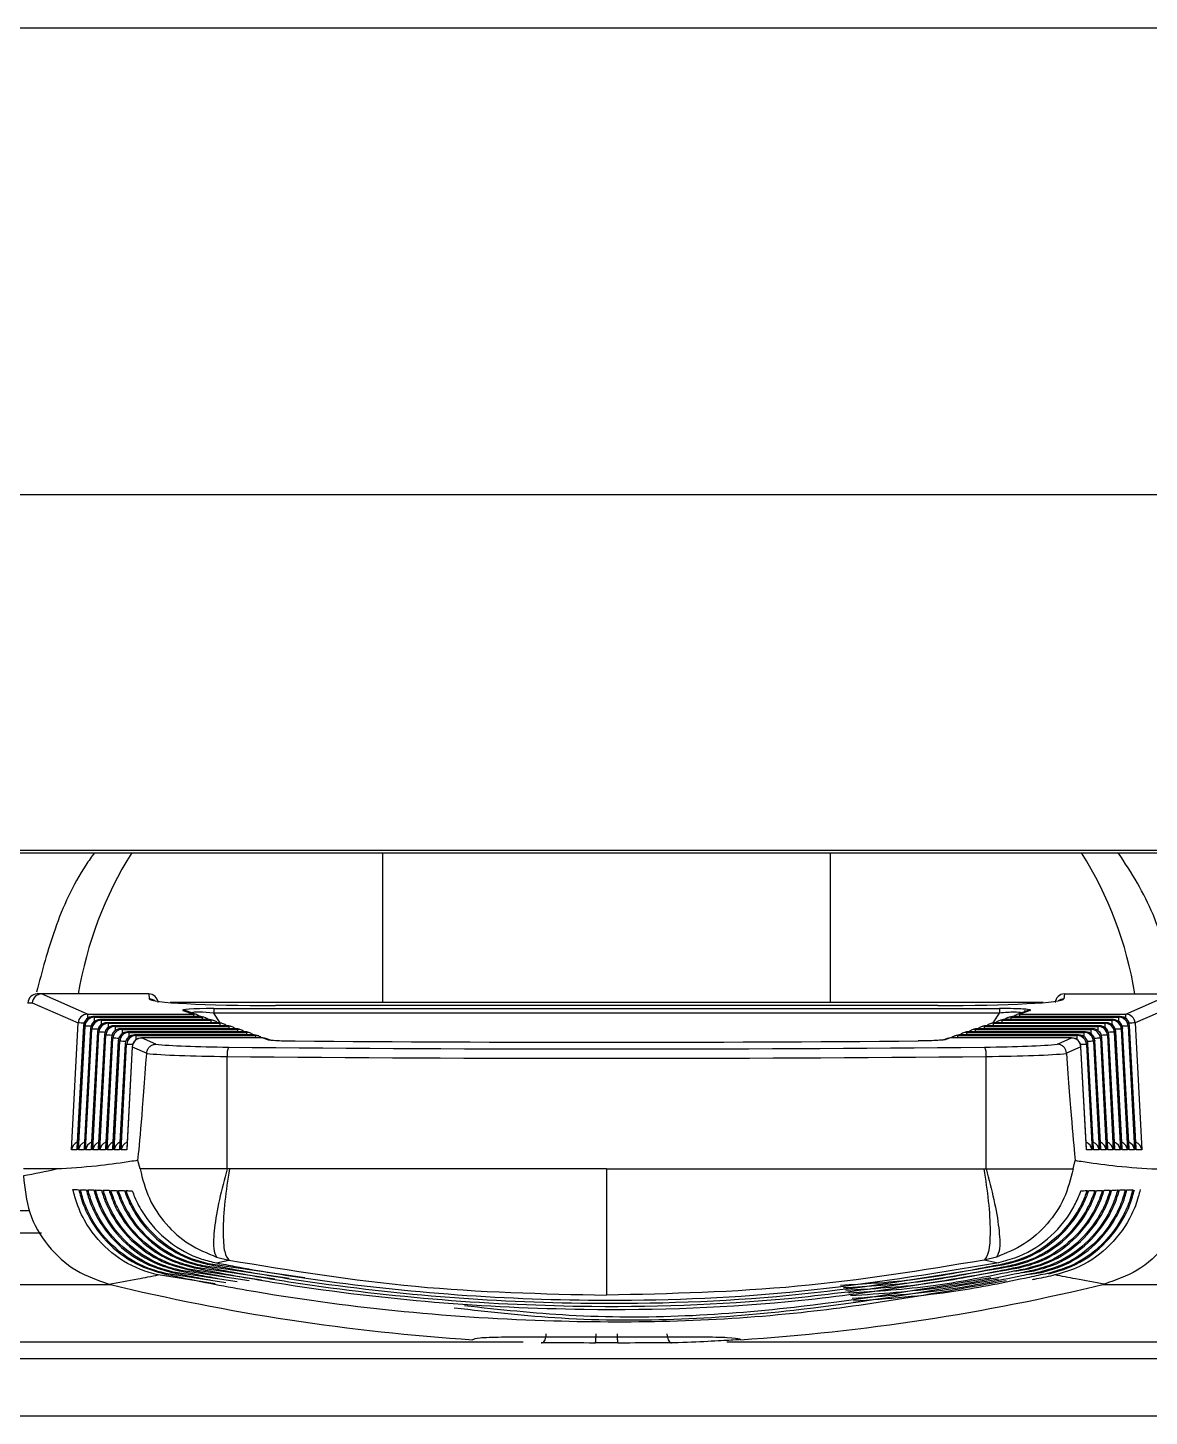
# Model space of a CAD drawing. Extents: x 17.3 to 113.1, y 4.8 to 84.5.
# Drawn here: x 53.343 to 54.544, y 14.42 to 15.908 of the extents above; entities that cross this region are included whole.
import ezdxf

# ---------------------------------------------------------------- set-up
doc = ezdxf.new("R2010")
doc.units = 0
doc.header["$MEASUREMENT"] = 0
doc.layers.add('OBJECT', color=7, linetype='CONTINUOUS')

msp = doc.modelspace()

# ---------------------------------------------------------------- linework, layer by layer
at = {"layer": 'OBJECT'}
for p, q in [((52.0985, 15.9077), (55.8273, 15.9077)), ((52.0039, 15.4077), (55.9219, 15.4077)), ((53.7229, 15.0237), (53.7229, 14.8631)), ((54.2029, 14.8631), (54.2029, 15.0237)), ((53.3574, 14.8723), (53.3526, 14.8723)), ((53.4064, 14.8507), (53.3573, 14.8723)), ((53.4723, 14.8723), (53.3574, 14.8723)), ((53.4723, 14.8723), (53.4728, 14.867)), ((53.4723, 14.8723), (53.4723, 14.8723)), ((54.4535, 14.8723), (54.453, 14.867)), ((54.4535, 14.8723), (54.5684, 14.8723)), ((54.4535, 14.8723), (54.4535, 14.8723)), ((54.5195, 14.8507), (54.5685, 14.8723)), ((53.3426, 14.8628), (53.3474, 14.8628)), ((53.3474, 14.8628), (53.3964, 14.8413)), ((53.4064, 14.8507), (53.5202, 14.8507)), ((53.4064, 14.8507), (53.4064, 14.846)), ((54.4306, 14.8631), (53.4952, 14.8631)), ((53.5089, 14.8546), (53.5202, 14.8507)), ((53.5234, 14.8502), (53.5122, 14.8541)), ((53.5202, 14.8507), (53.5202, 14.8481)), ((53.5419, 14.8567), (54.3839, 14.8567)), ((53.5419, 14.8567), (53.5419, 14.8517)), ((54.3839, 14.8517), (53.5419, 14.8517)), ((53.5487, 14.8414), (53.5419, 14.8517)), ((54.3179, 14.8599), (53.6079, 14.8599)), ((54.3179, 14.8599), (53.6079, 14.8599)), ((53.6079, 14.8599), (53.6079, 14.8599)), ((54.3179, 14.8599), (54.3179, 14.8599)), ((54.3771, 14.8414), (54.3839, 14.8517)), ((54.3839, 14.8567), (54.3839, 14.8517)), ((54.4136, 14.8541), (54.4024, 14.8502)), ((54.4169, 14.8546), (54.4056, 14.8507)), ((54.4056, 14.8507), (54.5195, 14.8507)), ((54.4056, 14.8481), (54.4056, 14.8507)), ((54.4133, 14.854), (54.4105, 14.854)), ((54.5195, 14.846), (54.5195, 14.8507)), ((54.5784, 14.8628), (54.5294, 14.8413)), ((53.3894, 14.7053), (53.3964, 14.8413)), ((53.4024, 14.8386), (53.3953, 14.7066)), ((53.4025, 14.8386), (53.3953, 14.7053)), ((53.397, 14.7053), (53.4039, 14.838)), ((53.4025, 14.8386), (53.4024, 14.8386)), ((53.4039, 14.838), (53.4025, 14.8386)), ((53.4099, 14.8353), (53.4029, 14.7066)), ((53.4099, 14.8353), (53.4029, 14.7053)), ((53.4046, 14.7053), (53.4113, 14.8347)), ((53.4113, 14.8347), (53.4099, 14.8353)), ((53.4099, 14.8353), (53.4099, 14.8353)), ((53.4177, 14.8345), (53.4113, 14.8347)), ((53.5279, 14.8481), (53.4124, 14.8481)), ((53.4124, 14.8481), (53.4138, 14.8475)), ((53.5279, 14.8481), (53.4124, 14.8481)), ((53.4124, 14.8481), (53.4124, 14.8481)), ((53.4138, 14.8475), (53.5297, 14.8475)), ((53.4138, 14.8475), (53.4138, 14.8428)), ((53.5374, 14.8448), (53.4198, 14.8448)), ((53.4198, 14.8448), (53.4212, 14.8442)), ((53.5374, 14.8448), (53.4198, 14.8448)), ((53.4198, 14.8448), (53.4198, 14.8448)), ((53.4212, 14.8442), (53.5392, 14.8442)), ((53.4212, 14.8442), (53.4212, 14.8395)), ((53.5469, 14.8415), (53.4273, 14.8415)), ((53.4273, 14.8415), (53.4287, 14.8409)), ((53.5469, 14.8415), (53.4273, 14.8415)), ((53.4273, 14.8415), (53.4273, 14.8415)), ((53.4287, 14.8409), (53.5487, 14.8409)), ((53.4287, 14.8409), (53.4287, 14.8362)), ((53.5565, 14.8383), (53.4347, 14.8383)), ((53.4347, 14.8383), (53.4361, 14.8376)), ((53.5565, 14.8383), (53.4347, 14.8383)), ((53.4347, 14.8383), (53.4347, 14.8383)), ((53.4361, 14.8376), (53.5583, 14.8376)), ((53.4361, 14.8376), (53.4361, 14.833)), ((53.566, 14.835), (53.4422, 14.835)), ((53.4422, 14.835), (53.4436, 14.8344)), ((53.566, 14.835), (53.4422, 14.835)), ((53.4422, 14.835), (53.4422, 14.835)), ((53.4436, 14.8344), (53.5678, 14.8344)), ((53.4436, 14.8344), (53.4436, 14.8297)), ((53.5297, 14.8475), (53.5279, 14.8481)), ((53.5279, 14.8481), (53.5279, 14.8481)), ((53.5297, 14.8448), (53.5297, 14.8475)), ((53.5329, 14.8469), (53.5312, 14.8475)), ((53.5392, 14.8442), (53.5374, 14.8448)), ((53.5374, 14.8448), (53.5374, 14.8448)), ((53.5392, 14.8415), (53.5392, 14.8442)), ((53.5425, 14.8437), (53.5407, 14.8443)), ((53.5487, 14.8409), (53.5469, 14.8415)), ((53.5469, 14.8415), (53.5469, 14.8415)), ((53.5487, 14.8383), (53.5487, 14.8409)), ((53.552, 14.8404), (53.5502, 14.841)), ((53.5583, 14.8376), (53.5565, 14.8383)), ((53.5565, 14.8383), (53.5565, 14.8383)), ((53.5583, 14.835), (53.5583, 14.8376)), ((53.5615, 14.8371), (53.5597, 14.8377)), ((53.5678, 14.8344), (53.566, 14.835)), ((53.566, 14.835), (53.566, 14.835)), ((53.5678, 14.8317), (53.5678, 14.8344)), ((53.571, 14.8338), (53.5692, 14.8345)), ((54.3566, 14.8345), (54.3548, 14.8338)), ((54.3598, 14.835), (54.358, 14.8344)), ((54.358, 14.8344), (54.4822, 14.8344)), ((54.358, 14.8344), (54.358, 14.8317)), ((54.4837, 14.835), (54.3598, 14.835)), ((54.4837, 14.835), (54.3598, 14.835)), ((54.3598, 14.835), (54.3598, 14.835)), ((54.3661, 14.8377), (54.3643, 14.8371)), ((54.3694, 14.8383), (54.3675, 14.8376)), ((54.3675, 14.8376), (54.4897, 14.8376)), ((54.3675, 14.8376), (54.3675, 14.835)), ((54.4911, 14.8383), (54.3694, 14.8383)), ((54.4911, 14.8383), (54.3694, 14.8383)), ((54.3694, 14.8383), (54.3694, 14.8383)), ((54.3756, 14.841), (54.3738, 14.8404)), ((54.3789, 14.8415), (54.3771, 14.8409)), ((54.3771, 14.8409), (54.4971, 14.8409)), ((54.3771, 14.8409), (54.3771, 14.8383)), ((54.4985, 14.8415), (54.3789, 14.8415)), ((54.4985, 14.8415), (54.3789, 14.8415)), ((54.3789, 14.8415), (54.3789, 14.8415)), ((54.3851, 14.8443), (54.3833, 14.8437)), ((54.3884, 14.8448), (54.3866, 14.8442)), ((54.3866, 14.8442), (54.5046, 14.8442)), ((54.3866, 14.8442), (54.3866, 14.8415)), ((54.506, 14.8448), (54.3884, 14.8448)), ((54.506, 14.8448), (54.3884, 14.8448)), ((54.3884, 14.8448), (54.3884, 14.8448)), ((54.3946, 14.8475), (54.3929, 14.8469)), ((54.3979, 14.8481), (54.3961, 14.8475)), ((54.3961, 14.8475), (54.512, 14.8475)), ((54.3961, 14.8475), (54.3961, 14.8448)), ((54.5134, 14.8481), (54.3979, 14.8481)), ((54.5134, 14.8481), (54.3979, 14.8481)), ((54.3979, 14.8481), (54.3979, 14.8481)), ((54.4822, 14.8344), (54.4837, 14.835)), ((54.4822, 14.8297), (54.4822, 14.8344)), ((54.4837, 14.835), (54.4837, 14.835)), ((54.4897, 14.8376), (54.4911, 14.8383)), ((54.4897, 14.833), (54.4897, 14.8376)), ((54.4911, 14.8383), (54.4911, 14.8383)), ((54.4971, 14.8409), (54.4985, 14.8415)), ((54.4971, 14.8362), (54.4971, 14.8409)), ((54.4985, 14.8415), (54.4985, 14.8415)), ((54.5046, 14.8442), (54.506, 14.8448)), ((54.5046, 14.8395), (54.5046, 14.8442)), ((54.506, 14.8448), (54.506, 14.8448)), ((54.5145, 14.8347), (54.5081, 14.8345)), ((54.512, 14.8475), (54.5134, 14.8481)), ((54.512, 14.8428), (54.512, 14.8475)), ((54.5134, 14.8481), (54.5134, 14.8481)), ((54.5159, 14.8353), (54.5145, 14.8347)), ((54.5145, 14.8347), (54.5212, 14.7053)), ((54.5229, 14.7066), (54.5159, 14.8353)), ((54.5229, 14.7053), (54.5159, 14.8353)), ((54.5159, 14.8353), (54.5159, 14.8353)), ((54.5233, 14.8386), (54.5219, 14.838)), ((54.5219, 14.838), (54.5288, 14.7053)), ((54.5305, 14.7053), (54.5233, 14.8386)), ((54.5234, 14.8386), (54.5233, 14.8386)), ((54.5305, 14.7066), (54.5234, 14.8386)), ((54.5294, 14.8413), (54.5364, 14.7053)), ((53.4173, 14.8321), (53.4105, 14.7066)), ((53.4174, 14.8321), (53.4105, 14.7053)), ((53.4122, 14.7053), (53.4188, 14.8314)), ((53.4174, 14.8321), (53.4173, 14.8321)), ((53.4188, 14.8314), (53.4174, 14.8321)), ((53.4247, 14.8288), (53.4181, 14.7066)), ((53.4248, 14.8288), (53.4182, 14.7053)), ((53.4199, 14.7053), (53.4262, 14.8282)), ((53.4248, 14.8288), (53.4247, 14.8288)), ((53.4262, 14.8282), (53.4248, 14.8288)), ((53.4322, 14.8255), (53.4258, 14.7066)), ((53.4322, 14.8255), (53.4258, 14.7053)), ((53.4275, 14.7053), (53.4337, 14.8249)), ((53.4337, 14.8249), (53.4322, 14.8255)), ((53.4322, 14.8255), (53.4322, 14.8255)), ((53.4396, 14.8223), (53.4334, 14.7066)), ((53.4397, 14.8222), (53.4334, 14.7053)), ((53.4351, 14.7053), (53.4411, 14.8216)), ((53.4397, 14.8222), (53.4396, 14.8223)), ((53.4411, 14.8216), (53.4397, 14.8222)), ((53.5755, 14.8317), (53.4496, 14.8317)), ((53.4496, 14.8317), (53.451, 14.8311)), ((53.5755, 14.8317), (53.4496, 14.8317)), ((53.4496, 14.8317), (53.4496, 14.8317)), ((53.451, 14.8311), (53.5773, 14.8311)), ((53.451, 14.8311), (53.451, 14.8264)), ((53.585, 14.8284), (53.457, 14.8284)), ((53.457, 14.8284), (53.4585, 14.8278)), ((53.585, 14.8284), (53.457, 14.8284)), ((53.457, 14.8284), (53.457, 14.8284)), ((53.4585, 14.8278), (53.5868, 14.8278)), ((53.4585, 14.8278), (53.4585, 14.8232)), ((53.5945, 14.8252), (53.4645, 14.8252)), ((53.4797, 14.8185), (53.4645, 14.8252)), ((53.5945, 14.8252), (53.4645, 14.8252)), ((53.4645, 14.8252), (53.4645, 14.8252)), ((53.5773, 14.8311), (53.5755, 14.8317)), ((53.5755, 14.8317), (53.5755, 14.8317)), ((53.5773, 14.8284), (53.5773, 14.8311)), ((53.5806, 14.8306), (53.5787, 14.8312)), ((53.5868, 14.8278), (53.585, 14.8284)), ((53.585, 14.8284), (53.585, 14.8284)), ((53.5868, 14.8252), (53.5868, 14.8278)), ((53.5901, 14.8273), (53.5882, 14.8279)), ((53.5945, 14.8252), (53.5994, 14.8235)), ((53.5945, 14.8252), (53.5945, 14.8252)), ((53.6026, 14.823), (53.5978, 14.8246)), ((54.3281, 14.8246), (54.3232, 14.823)), ((54.3313, 14.8252), (54.3265, 14.8235)), ((54.4613, 14.8252), (54.3313, 14.8252)), ((54.4613, 14.8252), (54.3313, 14.8252)), ((54.3313, 14.8252), (54.3313, 14.8252)), ((54.3376, 14.8279), (54.3357, 14.8273)), ((54.3408, 14.8284), (54.339, 14.8278)), ((54.339, 14.8278), (54.4673, 14.8278)), ((54.339, 14.8278), (54.339, 14.8252)), ((54.4688, 14.8284), (54.3408, 14.8284)), ((54.4688, 14.8284), (54.3408, 14.8284)), ((54.3408, 14.8284), (54.3408, 14.8284)), ((54.3471, 14.8312), (54.3453, 14.8306)), ((54.3503, 14.8317), (54.3485, 14.8311)), ((54.3485, 14.8311), (54.4748, 14.8311)), ((54.3485, 14.8311), (54.3485, 14.8284)), ((54.4762, 14.8317), (54.3503, 14.8317)), ((54.4762, 14.8317), (54.3503, 14.8317)), ((54.3503, 14.8317), (54.3503, 14.8317)), ((54.4461, 14.8185), (54.4613, 14.8252)), ((54.4613, 14.8252), (54.4613, 14.8252)), ((54.4673, 14.8278), (54.4688, 14.8284)), ((54.4673, 14.8232), (54.4673, 14.8278)), ((54.4688, 14.8284), (54.4688, 14.8284)), ((54.4748, 14.8311), (54.4762, 14.8317)), ((54.4748, 14.8264), (54.4748, 14.8311)), ((54.4762, 14.8317), (54.4762, 14.8317)), ((54.4861, 14.8222), (54.4847, 14.8216)), ((54.4847, 14.8216), (54.4907, 14.7053)), ((54.4862, 14.8223), (54.4861, 14.8222)), ((54.4924, 14.7053), (54.4861, 14.8222)), ((54.4924, 14.7066), (54.4862, 14.8223)), ((54.4936, 14.8255), (54.4921, 14.8249)), ((54.4921, 14.8249), (54.4983, 14.7053)), ((54.5, 14.7066), (54.4936, 14.8255)), ((54.5, 14.7053), (54.4936, 14.8255)), ((54.4936, 14.8255), (54.4936, 14.8255)), ((54.501, 14.8288), (54.4996, 14.8282)), ((54.4996, 14.8282), (54.5059, 14.7053)), ((54.5077, 14.7053), (54.501, 14.8288)), ((54.5011, 14.8288), (54.501, 14.8288)), ((54.5077, 14.7066), (54.5011, 14.8288)), ((54.5084, 14.8321), (54.507, 14.8314)), ((54.507, 14.8314), (54.5136, 14.7053)), ((54.5153, 14.7053), (54.5084, 14.8321)), ((54.5085, 14.8321), (54.5084, 14.8321)), ((54.5153, 14.7066), (54.5085, 14.8321)), ((53.447, 14.819), (53.441, 14.7066)), ((53.4471, 14.819), (53.441, 14.7053)), ((53.4427, 14.7053), (53.4485, 14.8183)), ((53.4471, 14.819), (53.447, 14.819)), ((53.4485, 14.8183), (53.4471, 14.819)), ((53.4545, 14.8157), (53.4486, 14.7066)), ((53.4545, 14.8157), (53.4486, 14.7053)), ((53.4545, 14.8157), (53.47, 14.8089)), ((53.4545, 14.8157), (53.4545, 14.8157)), ((53.47, 14.8089), (53.47, 14.8086)), ((53.5562, 14.6848), (53.5562, 14.8054)), ((54.3696, 14.6848), (54.3696, 14.8054)), ((54.4713, 14.8157), (54.4558, 14.8089)), ((54.4558, 14.8089), (54.4558, 14.8086)), ((54.4772, 14.7066), (54.4713, 14.8157)), ((54.4772, 14.7053), (54.4713, 14.8157)), ((54.4713, 14.8157), (54.4713, 14.8157)), ((54.4787, 14.819), (54.4773, 14.8183)), ((54.4773, 14.8183), (54.4831, 14.7053)), ((54.4848, 14.7053), (54.4787, 14.819)), ((54.4788, 14.819), (54.4787, 14.819)), ((54.4848, 14.7066), (54.4788, 14.819)), ((53.3953, 14.7053), (53.3894, 14.7053)), ((53.4029, 14.7053), (53.397, 14.7053)), ((53.4105, 14.7053), (53.4046, 14.7053)), ((53.4182, 14.7053), (53.4122, 14.7053)), ((53.4258, 14.7053), (53.4199, 14.7053)), ((53.4334, 14.7053), (53.4275, 14.7053)), ((53.441, 14.7053), (53.4351, 14.7053)), ((53.4486, 14.7053), (53.4427, 14.7053)), ((54.4831, 14.7053), (54.4772, 14.7053)), ((54.4907, 14.7053), (54.4848, 14.7053)), ((54.4983, 14.7053), (54.4924, 14.7053)), ((54.5059, 14.7053), (54.5, 14.7053)), ((54.5136, 14.7053), (54.5077, 14.7053)), ((54.5212, 14.7053), (54.5153, 14.7053)), ((54.5288, 14.7053), (54.5229, 14.7053)), ((54.5364, 14.7053), (54.5305, 14.7053)), ((53.4629, 14.6848), (53.4606, 14.6939)), ((54.4629, 14.6848), (54.4652, 14.6939)), ((53.3733, 14.6848), (53.3379, 14.6848)), ((53.5586, 14.6848), (53.5562, 14.6848)), ((54.3672, 14.6848), (54.3696, 14.6848)), ((53.3444, 14.6399), (52.1129, 14.6399)), ((53.3569, 14.6159), (52.1129, 14.6159)), ((53.5369, 14.5824), (53.5385, 14.5827)), ((53.6394, 14.5681), (53.5385, 14.5827)), ((53.5449, 14.5841), (53.5582, 14.5871)), ((53.545, 14.5904), (53.5582, 14.5871)), ((54.3808, 14.5904), (54.3676, 14.5871)), ((54.3809, 14.5841), (54.3676, 14.5871)), ((54.3889, 14.5824), (54.3873, 14.5827)), ((53.5433, 14.5616), (53.4824, 14.5712)), ((53.4888, 14.5724), (53.4905, 14.5727)), ((53.555, 14.5627), (53.4905, 14.5727)), ((53.4968, 14.574), (53.4985, 14.5743)), ((53.5671, 14.5638), (53.4985, 14.5743)), ((53.5049, 14.5756), (53.5065, 14.576)), ((53.5797, 14.5648), (53.5065, 14.576)), ((53.5129, 14.5773), (53.5145, 14.5776)), ((53.5931, 14.5658), (53.5145, 14.5776)), ((53.5209, 14.579), (53.5225, 14.5793)), ((53.6073, 14.5667), (53.5225, 14.5793)), ((53.5289, 14.5806), (53.5305, 14.581)), ((53.6227, 14.5674), (53.5305, 14.581)), ((54.3969, 14.5806), (54.3953, 14.581)), ((54.4005, 14.5754), (54.4129, 14.5773)), ((54.4049, 14.579), (54.4033, 14.5793)), ((54.4086, 14.5738), (54.421, 14.5756)), ((54.4129, 14.5773), (54.4113, 14.5776)), ((54.4166, 14.5721), (54.429, 14.574)), ((54.421, 14.5756), (54.4193, 14.576)), ((54.429, 14.574), (54.4273, 14.5743)), ((54.437, 14.5724), (54.4354, 14.5727)), ((52.0039, 14.5611), (53.431, 14.5611)), ((53.4295, 14.5615), (53.4296, 14.5614)), ((54.4948, 14.5611), (55.9219, 14.5611)), ((54.4964, 14.5615), (54.4962, 14.5614)), ((53.8734, 14.4992), (52.1779, 14.4992)), ((53.8195, 14.5019), (53.8195, 14.5019)), ((53.9507, 14.4983), (53.9507, 14.4983)), ((53.9751, 14.4983), (53.9751, 14.4983)), ((55.7479, 14.4992), (54.0916, 14.4992)), ((54.1063, 14.5019), (54.1063, 14.5019)), ((52.9105, 14.4817), (55.0153, 14.4817)), ((54.9945, 14.4198), (52.9313, 14.4198))]:
    msp.add_line(p, q, dxfattribs=at)
for centre, radius, start, end in [((53.8021, 14.8057), 0.4108, 147.9492, 170.6635), ((54.1266, 14.8068), 0.4078, 9.2522, 32.1351), ((53.3526, 14.8623), 0.01, 90, 177), ((53.4723, 14.8623), 0.01, 5, 90), ((53.4728, 14.857), 0.01, 52.3681, 90.0221), ((54.4535, 14.8623), 0.01, 90, 175), ((54.453, 14.857), 0.01, 89.9779, 127.6319), ((53.3526, 14.8623), 0.01, 177, 178.5), ((53.4065, 14.8407), 0.01, 90.5775, 176.7662), ((53.509, 14.8449), 0.00975, 71.0131, 90.477), ((53.5203, 14.841), 0.00976, 71.024, 90.4712), ((53.5202, 14.8407), 0.01, 47.2005, 71.0172), ((54.4056, 14.8407), 0.01, 108.9828, 132.7995), ((54.4056, 14.841), 0.00976, 89.5288, 108.976), ((54.4168, 14.8449), 0.00975, 89.523, 108.9869), ((54.5193, 14.8407), 0.01, 3.2338, 89.4225), ((53.3835, 14.4431), 0.3984, 87.2129, 88.1341), ((53.4124, 14.8381), 0.01, 90, 176.9163), ((53.4125, 14.838), 0.01, 90.5792, 176.7653), ((53.4139, 14.8374), 0.01, 90.5792, 176.7653), ((53.395, 14.5393), 0.2988, 87.0612, 88.2881), ((53.4198, 14.8348), 0.01, 90, 176.9163), ((53.4199, 14.8348), 0.01, 90.5792, 176.7653), ((53.4213, 14.8342), 0.01, 90.5775, 176.7662), ((53.4273, 14.8315), 0.01, 90, 176.9163), ((53.4274, 14.8315), 0.01, 90.5792, 176.7653), ((53.4288, 14.8309), 0.01, 90.5775, 176.7662), ((53.4347, 14.8283), 0.01, 90, 176.9163), ((53.4348, 14.8282), 0.01, 90.579, 176.7658), ((53.4362, 14.8276), 0.01, 90.5783, 176.7662), ((53.4422, 14.825), 0.01, 90, 176.9163), ((53.4423, 14.825), 0.01, 90.5773, 176.7666), ((53.4437, 14.8243), 0.01, 90.5775, 176.7662), ((53.5279, 14.8381), 0.01, 71.0172, 90), ((53.528, 14.8383), 0.00975, 71.0131, 90.477), ((53.5298, 14.8377), 0.00975, 71.0136, 90.4765), ((53.5297, 14.8375), 0.01, 47.226, 71.0172), ((53.5374, 14.8348), 0.01, 71.0172, 90), ((53.5375, 14.835), 0.00975, 71.0138, 90.4764), ((53.5393, 14.8344), 0.00976, 71.024, 90.4712), ((53.5392, 14.8342), 0.01, 47.2514, 71.0172), ((53.5469, 14.8315), 0.01, 71.0172, 90), ((53.547, 14.8318), 0.00975, 71.0138, 90.4764), ((53.5488, 14.8312), 0.00976, 71.0233, 90.4718), ((53.5487, 14.8309), 0.01, 47.2769, 71.0172), ((53.5565, 14.8283), 0.01, 71.0172, 90), ((53.5565, 14.8285), 0.00975, 71.0131, 90.477), ((53.5583, 14.8279), 0.00976, 71.024, 90.4712), ((53.5583, 14.8276), 0.01, 47.3024, 71.0172), ((53.566, 14.825), 0.01, 71.0172, 90), ((53.566, 14.8252), 0.00974, 71.0108, 90.4844), ((53.5679, 14.8246), 0.00976, 71.0233, 90.4718), ((54.3579, 14.8246), 0.00976, 89.5282, 108.9767), ((54.3598, 14.825), 0.01, 90, 108.9828), ((54.3598, 14.8252), 0.00974, 89.5156, 108.9892), ((54.3675, 14.8276), 0.01, 108.9828, 132.6976), ((54.3675, 14.8279), 0.00976, 89.5288, 108.976), ((54.3694, 14.8283), 0.01, 90, 108.9828), ((54.3693, 14.8285), 0.00975, 89.523, 108.9869), ((54.3771, 14.8309), 0.01, 108.9828, 132.7231), ((54.377, 14.8312), 0.00976, 89.5282, 108.9767), ((54.3789, 14.8315), 0.01, 90, 108.9828), ((54.3788, 14.8318), 0.00975, 89.5236, 108.9862), ((54.3866, 14.8342), 0.01, 108.9828, 132.7486), ((54.3865, 14.8344), 0.00976, 89.5288, 108.976), ((54.3884, 14.8348), 0.01, 90, 108.9828), ((54.3883, 14.835), 0.00975, 89.5236, 108.9862), ((54.3961, 14.8375), 0.01, 108.9828, 132.774), ((54.396, 14.8377), 0.00975, 89.5235, 108.9864), ((54.3979, 14.8381), 0.01, 90, 108.9828), ((54.3978, 14.8383), 0.00975, 89.523, 108.9869), ((54.4821, 14.8243), 0.01, 3.2338, 89.4225), ((54.4837, 14.825), 0.01, 3.0837, 90), ((54.4836, 14.825), 0.01, 3.2334, 89.4227), ((54.4896, 14.8276), 0.01, 3.2338, 89.4217), ((54.4911, 14.8283), 0.01, 3.0837, 90), ((54.491, 14.8282), 0.01, 3.2342, 89.421), ((54.497, 14.8309), 0.01, 3.2338, 89.4225), ((54.4985, 14.8315), 0.01, 3.0837, 90), ((54.4984, 14.8315), 0.01, 3.2347, 89.4208), ((54.5045, 14.8342), 0.01, 3.2338, 89.4225), ((54.506, 14.8348), 0.01, 3.0837, 90), ((54.5059, 14.8348), 0.01, 3.2347, 89.4208), ((54.5119, 14.8374), 0.01, 3.2347, 89.4208), ((54.5134, 14.8381), 0.01, 3.0837, 90), ((54.5133, 14.838), 0.01, 3.2347, 89.4208), ((54.5308, 14.5393), 0.2988, 91.7119, 92.9388), ((54.5352, 14.6175), 0.2239, 91.5068, 93.1462), ((53.4087, 14.5047), 0.3269, 87.1163, 88.235), ((53.4204, 14.6064), 0.2219, 86.8536, 88.5), ((53.4278, 14.6028), 0.2222, 86.8542, 88.4965), ((53.4496, 14.8217), 0.01, 90, 176.9163), ((53.4497, 14.8217), 0.01, 90.5774, 176.7665), ((53.4511, 14.8211), 0.01, 90.5781, 176.7667), ((53.4354, 14.6016), 0.2201, 86.8488, 88.5041), ((53.457, 14.8184), 0.01, 90, 176.9163), ((53.4571, 14.8184), 0.01, 90.5775, 176.7664), ((53.4586, 14.8178), 0.01, 90.5773, 176.7666), ((53.4645, 14.8152), 0.01, 90, 176.9163), ((53.4646, 14.8151), 0.01, 90.5777, 176.7662), ((53.5678, 14.8244), 0.01, 47.3279, 71.0172), ((53.5755, 14.8217), 0.01, 71.0172, 90), ((53.5756, 14.822), 0.00975, 71.0187, 90.4764), ((53.5774, 14.8213), 0.00975, 71.0138, 90.4764), ((53.5773, 14.8211), 0.01, 47.3534, 71.0172), ((53.585, 14.8184), 0.01, 71.0172, 90), ((53.5851, 14.8187), 0.00975, 71.0181, 90.4771), ((53.5869, 14.818), 0.00976, 71.0233, 90.4718), ((53.5868, 14.8178), 0.01, 47.3789, 71.0172), ((53.5945, 14.8152), 0.01, 71.0172, 90), ((53.5946, 14.8154), 0.00975, 71.0181, 90.4771), ((53.5994, 14.8137), 0.00976, 71.0233, 90.4718), ((54.3264, 14.8137), 0.00976, 89.5282, 108.9767), ((54.3313, 14.8152), 0.01, 90, 108.9828), ((54.3312, 14.8154), 0.00975, 89.5229, 108.9819), ((54.339, 14.8178), 0.01, 108.9828, 132.6211), ((54.3389, 14.818), 0.00976, 89.5282, 108.9767), ((54.3408, 14.8184), 0.01, 90, 108.9828), ((54.3407, 14.8187), 0.00975, 89.5229, 108.9819), ((54.3485, 14.8211), 0.01, 108.9828, 132.6466), ((54.3484, 14.8213), 0.00975, 89.5236, 108.9862), ((54.3503, 14.8217), 0.01, 90, 108.9828), ((54.3502, 14.822), 0.00975, 89.5236, 108.9813), ((54.358, 14.8244), 0.01, 108.9828, 132.6721), ((54.4613, 14.8152), 0.01, 3.0837, 90), ((54.4612, 14.8151), 0.01, 3.2338, 89.4223), ((54.4672, 14.8178), 0.01, 3.2334, 89.4227), ((54.4688, 14.8184), 0.01, 3.0837, 90), ((54.4687, 14.8184), 0.01, 3.2336, 89.4225), ((54.4747, 14.8211), 0.01, 3.2333, 89.4219), ((54.4762, 14.8217), 0.01, 3.0837, 90), ((54.4761, 14.8217), 0.01, 3.2335, 89.4226), ((54.4904, 14.6016), 0.2201, 91.4959, 93.1512), ((54.498, 14.6028), 0.2222, 91.5035, 93.1458), ((54.5054, 14.6064), 0.2219, 91.5, 93.1464), ((54.5171, 14.5047), 0.3269, 91.765, 92.8837), ((53.4427, 14.5967), 0.2217, 86.8556, 88.497), ((53.5732, 14.8075), 0.0171, 152.4561, 187.024), ((54.3527, 14.8075), 0.0171, 352.976, 27.5439), ((54.4831, 14.5967), 0.2217, 91.503, 93.1444), ((53.9629, 16.7473), 2.25, 256.2899, 266.3463), ((53.9629, 16.7473), 2.25, 273.6537, 283.7101)]:
    msp.add_arc(centre, radius, start, end, dxfattribs=at)
for centre, major_axis, ratio, start_param, end_param in [((53.3573, 14.8623), (0.00206, 0.00979), 0.992047, 0.21202, 1.724102), ((53.3806, 14.8623), (0.0253, -0.0094), 0.138337, 2.783892, 2.790246), ((53.6083, 14.867), (0.1355, 0), 0.052561, 3.146183, 4.709383), ((54.3175, 14.867), (0.1355, 0), 0.052561, 4.715395, 6.278595), ((53.5566, 14.8542), (0.0482, -0.0008), 0.049658, 1.8811, 3.292626), ((53.5566, 14.8442), (0.04, -0.0068), 0.131783, 1.969122, 2.906286), ((54.3692, 14.8542), (0.0482, 0.0008), 0.049658, 6.132152, 7.543678), ((54.3692, 14.8442), (0.04, 0.0068), 0.131783, 0.687541, 1.17247), ((54.3692, 14.8442), (0.04, 0.0068), 0.131783, 0.235307, 0.687541), ((53.9629, 14.9352), (2.1693, 0), 0.052827, 4.557874, 4.866904), ((53.5779, 16.9746), (0.1191, 2.2897), 0.00637, 3.231059, 3.472172), ((53.5779, 14.8111), (0.12, 0), 0.048402, 3.594014, 4.530635), ((53.5779, 14.8211), (0.11, 0), 0.052802, 3.609101, 4.530635), ((53.9629, 14.9217), (2.25, 0), 0.052568, 4.530635, 4.894143), ((53.9629, 14.9317), (2.24, 0), 0.052802, 4.530635, 4.894143), ((54.3479, 14.8211), (0.11, 0), 0.052802, 4.894143, 5.815677), ((54.3479, 14.8111), (0.12, 0), 0.048402, 4.894143, 5.830764), ((54.3479, 16.9746), (-0.1191, 2.2897), 0.00637, 2.811013, 3.052126), ((53.3993, 14.7048), (0.0077, 0.00731), 0.885668, 1.241251, 2.26901), ((53.4069, 14.7048), (0.0077, 0.00731), 0.885668, 1.241251, 2.26901), ((53.4145, 14.7048), (0.0077, 0.00731), 0.885668, 1.241251, 2.26901), ((53.4222, 14.7048), (0.0077, 0.00731), 0.885668, 1.241251, 2.26901), ((53.4298, 14.7048), (0.0077, 0.00731), 0.885668, 1.241251, 2.26901), ((53.4374, 14.7048), (0.0077, 0.00731), 0.885668, 1.241251, 2.26901), ((53.445, 14.7048), (0.0077, 0.00731), 0.885668, 1.241251, 2.26901), ((53.4526, 14.7048), (0.0077, 0.00731), 0.885668, 1.241251, 2.26901), ((54.4732, 14.7048), (0.0077, -0.00731), 0.885668, 0.872583, 1.900342), ((54.4808, 14.7048), (0.0077, -0.00731), 0.885668, 0.872583, 1.900342), ((54.4884, 14.7048), (0.0077, -0.00731), 0.885668, 0.872583, 1.900342), ((54.496, 14.7048), (0.0077, -0.00731), 0.885668, 0.872583, 1.900342), ((54.5036, 14.7048), (0.0077, -0.00731), 0.885668, 0.872583, 1.900342), ((54.5113, 14.7048), (0.0077, -0.00731), 0.885668, 0.872583, 1.900342), ((54.5189, 14.7048), (0.0077, -0.00731), 0.885668, 0.872583, 1.900342), ((54.5265, 14.7048), (0.0077, -0.00731), 0.885668, 0.872583, 1.900342), ((52.8445, 16.7473), (2.3412, 0), 0.904333, 4.924724, 4.940236), ((53.9629, 14.4906), (0.1429, 0), 0.054262, 1.485384, 1.656209)]:
    msp.add_ellipse(centre, major_axis=major_axis, ratio=ratio, start_param=start_param, end_param=end_param, dxfattribs=at)
for points, knots in [([(53.3251, 15.0265), (53.4159, 15.0265), (53.5982, 15.0264), (53.906, 15.0264), (54.2424, 15.0264), (54.4824, 15.0265), (54.6007, 15.0265)], [0, 0, 0, 0, 0.215255, 0.431981, 0.720155, 1, 1, 1, 1]), ([(53.3279, 15.0237), (53.4187, 15.0237), (53.6008, 15.0237), (53.9077, 15.0237), (54.2425, 15.0237), (54.4806, 15.0237), (54.5979, 15.0237)], [0, 0, 0, 0, 0.216142, 0.433859, 0.72104, 1, 1, 1, 1]), ([(53.414, 15.0237), (53.4109, 15.0193), (53.3928, 14.9938), (53.3703, 14.9437), (53.3579, 14.8968), (53.3519, 14.8741)], [0, 0, 0, 0, 0.096269, 0.562004, 1, 1, 1, 1]), ([(54.5727, 14.8747), (54.5692, 14.8906), (54.5605, 14.9306), (54.5394, 14.9809), (54.5183, 15.0129), (54.5112, 15.0237)], [0, 0, 0, 0, 0.30549, 0.76702, 1, 1, 1, 1]), ([(54.4122, 14.8559), (54.4112, 14.856), (54.4082, 14.8563), (54.3987, 14.8566), (54.3896, 14.8567), (54.3844, 14.8567), (54.3839, 14.8567)], [0, 0, 0, 0, 0.168657, 0.528921, 0.947396, 1, 1, 1, 1]), ([(53.5994, 14.8235), (53.6003, 14.8233), (53.6022, 14.8229), (53.6095, 14.8224), (53.6189, 14.8221), (53.6258, 14.822), (53.629, 14.822)], [0, 0, 0, 0, 0.261885, 0.524406, 0.776422, 1, 1, 1, 1]), ([(54.3265, 14.8235), (54.3255, 14.8233), (54.3236, 14.8229), (54.3163, 14.8224), (54.3069, 14.8221), (54.3, 14.822), (54.2968, 14.822)], [0, 0, 0, 0, 0.261885, 0.524406, 0.776422, 1, 1, 1, 1]), ([(53.47, 14.8089), (53.4702, 14.81), (53.4705, 14.8122), (53.4723, 14.8151), (53.4749, 14.8173), (53.4774, 14.8182), (53.4791, 14.8184), (53.4796, 14.8185), (53.4797, 14.8185)], [0, 0, 0, 0, 0.219279, 0.438505, 0.659235, 0.882985, 0.985836, 1, 1, 1, 1]), ([(54.4558, 14.8089), (54.4556, 14.81), (54.4553, 14.8122), (54.4535, 14.8151), (54.4509, 14.8173), (54.4484, 14.8182), (54.4467, 14.8184), (54.4462, 14.8185), (54.4461, 14.8185)], [0, 0, 0, 0, 0.219279, 0.438505, 0.659235, 0.882985, 0.985836, 1, 1, 1, 1]), ([(53.4606, 14.6939), (53.4599, 14.6938), (53.4563, 14.6933), (53.4416, 14.6911), (53.4131, 14.6871), (53.3876, 14.6856), (53.3733, 14.6848)], [0, 0, 0, 0, 0.024147, 0.120738, 0.507103, 1, 1, 1, 1]), ([(54.4652, 14.6939), (54.4659, 14.6938), (54.4695, 14.6933), (54.4842, 14.6911), (54.5127, 14.6871), (54.5382, 14.6856), (54.5525, 14.6848)], [0, 0, 0, 0, 0.024147, 0.120738, 0.507103, 1, 1, 1, 1]), ([(53.3379, 14.6776), (53.3393, 14.6642), (53.342, 14.6372), (53.3628, 14.6016), (53.3925, 14.5742), (53.4174, 14.5656), (53.4295, 14.5615)], [0, 0, 0, 0, 0.253583, 0.507165, 0.760847, 1, 1, 1, 1]), ([(53.5562, 14.6848), (53.5455, 14.6848), (53.5242, 14.6848), (53.4969, 14.6848), (53.4749, 14.6848), (53.4669, 14.6848), (53.4629, 14.6848)], [0, 0, 0, 0, 0.249999, 0.5, 0.750001, 1, 1, 1, 1]), ([(53.4629, 14.6848), (53.4656, 14.6741), (53.4711, 14.6527), (53.4898, 14.6251), (53.5145, 14.6028), (53.5349, 14.5945), (53.545, 14.5904)], [0, 0, 0, 0, 0.25, 0.5, 0.75, 1, 1, 1, 1]), ([(53.5562, 14.6848), (53.5532, 14.6737), (53.5471, 14.6506), (53.542, 14.6203), (53.5409, 14.5979), (53.5437, 14.5928), (53.545, 14.5904)], [0, 0, 0, 0, 0.241562, 0.500001, 0.75844, 1, 1, 1, 1]), ([(53.5586, 14.6848), (53.5568, 14.6731), (53.5531, 14.6488), (53.5514, 14.617), (53.5529, 14.5939), (53.5565, 14.5893), (53.5582, 14.5871)], [0, 0, 0, 0, 0.2411704, 0.4999998, 0.7588319, 1, 1, 1, 1]), ([(53.9629, 14.6848), (53.8951, 14.6848), (53.7595, 14.6848), (53.6256, 14.6848), (53.5586, 14.6848)], [0, 0, 0, 0, 0.5, 1, 1, 1, 1]), ([(53.9629, 14.6848), (54.0307, 14.6848), (54.1663, 14.6848), (54.3002, 14.6848), (54.3672, 14.6848)], [0, 0, 0, 0, 0.5, 1, 1, 1, 1]), ([(53.9629, 14.6848), (53.9629, 14.6683), (53.9629, 14.634), (53.9629, 14.5894), (53.9629, 14.5576), (53.9629, 14.5522), (53.9629, 14.5495)], [0, 0, 0, 0, 0.240773, 0.500001, 0.759228, 1, 1, 1, 1]), ([(54.3672, 14.6848), (54.369, 14.6731), (54.3727, 14.6488), (54.3744, 14.617), (54.3729, 14.5939), (54.3693, 14.5893), (54.3676, 14.5871)], [0, 0, 0, 0, 0.2411704, 0.4999998, 0.7588319, 1, 1, 1, 1]), ([(54.3696, 14.6848), (54.3726, 14.6737), (54.3787, 14.6506), (54.3838, 14.6203), (54.3849, 14.5979), (54.3821, 14.5928), (54.3808, 14.5904)], [0, 0, 0, 0, 0.241562, 0.500001, 0.75844, 1, 1, 1, 1]), ([(54.3696, 14.6848), (54.3803, 14.6848), (54.4016, 14.6848), (54.4289, 14.6848), (54.451, 14.6848), (54.4589, 14.6848), (54.4629, 14.6848)], [0, 0, 0, 0, 0.249999, 0.5, 0.750001, 1, 1, 1, 1]), ([(54.4629, 14.6848), (54.4602, 14.6741), (54.4547, 14.6527), (54.436, 14.6251), (54.4113, 14.6028), (54.3909, 14.5945), (54.3808, 14.5904)], [0, 0, 0, 0, 0.25, 0.5, 0.75, 1, 1, 1, 1]), ([(54.5879, 14.6776), (54.5865, 14.6642), (54.5838, 14.6372), (54.563, 14.6016), (54.5333, 14.5742), (54.5084, 14.5656), (54.4964, 14.5615)], [0, 0, 0, 0, 0.253583, 0.507165, 0.760847, 1, 1, 1, 1]), ([(53.391, 14.6627), (53.3919, 14.6627), (53.394, 14.6627), (53.396, 14.6626), (53.3973, 14.6626)], [0, 0, 0, 0, 0.412557, 1, 1, 1, 1]), ([(53.4824, 14.5712), (53.476, 14.5729), (53.4565, 14.5783), (53.4273, 14.5967), (53.4043, 14.6252), (53.3944, 14.6486), (53.3917, 14.6601), (53.391, 14.6627)], [0, 0, 0, 0, 0.1473762, 0.4444956, 0.7411541, 0.9402223, 1, 1, 1, 1]), ([(53.3973, 14.6626), (53.3979, 14.66), (53.4002, 14.6509), (53.4088, 14.6297), (53.4289, 14.6022), (53.4588, 14.5811), (53.4803, 14.5749), (53.4888, 14.5724)], [0, 0, 0, 0, 0.059552, 0.208065, 0.505163, 0.802607, 1, 1, 1, 1]), ([(53.3991, 14.6626), (53.3999, 14.6625), (53.402, 14.6625), (53.4041, 14.6625), (53.4053, 14.6624)], [0, 0, 0, 0, 0.4125319, 1, 1, 1, 1]), ([(53.4905, 14.5727), (53.484, 14.5745), (53.4645, 14.5798), (53.4353, 14.5981), (53.4124, 14.6261), (53.4025, 14.649), (53.3997, 14.66), (53.3991, 14.6626)], [0, 0, 0, 0, 0.1489543, 0.4492608, 0.7491008, 0.9405027, 1, 1, 1, 1]), ([(53.4053, 14.6624), (53.406, 14.6599), (53.4084, 14.6509), (53.4173, 14.6298), (53.4378, 14.6027), (53.4676, 14.5822), (53.4887, 14.5763), (53.4968, 14.574)], [0, 0, 0, 0, 0.059276, 0.209421, 0.509831, 0.810598, 1, 1, 1, 1]), ([(53.4985, 14.5743), (53.492, 14.5761), (53.4725, 14.5813), (53.4432, 14.5995), (53.4206, 14.6271), (53.4106, 14.6495), (53.4078, 14.6599), (53.4071, 14.6624)], [0, 0, 0, 0, 0.150605, 0.454244, 0.75741, 0.940779, 1, 1, 1, 1]), ([(53.4071, 14.6624), (53.408, 14.6624), (53.4101, 14.6624), (53.4122, 14.6623), (53.4134, 14.6623)], [0, 0, 0, 0, 0.412495, 1, 1, 1, 1]), ([(53.4134, 14.6623), (53.4141, 14.6598), (53.4167, 14.6509), (53.4258, 14.63), (53.4467, 14.6031), (53.4765, 14.5834), (53.4971, 14.5778), (53.5049, 14.5756)], [0, 0, 0, 0, 0.059002, 0.210856, 0.514734, 0.81898, 1, 1, 1, 1]), ([(53.4152, 14.6623), (53.4161, 14.6622), (53.4182, 14.6622), (53.4203, 14.6622), (53.4215, 14.6621)], [0, 0, 0, 0, 0.41247, 1, 1, 1, 1]), ([(53.5065, 14.576), (53.5, 14.5777), (53.4805, 14.5828), (53.4511, 14.6009), (53.4287, 14.6281), (53.4188, 14.6499), (53.4159, 14.6598), (53.4152, 14.6623)], [0, 0, 0, 0, 0.152333, 0.459461, 0.766109, 0.941054, 1, 1, 1, 1]), ([(53.4215, 14.6621), (53.4223, 14.6597), (53.425, 14.6508), (53.4344, 14.6301), (53.4557, 14.6036), (53.4854, 14.5846), (53.5056, 14.5792), (53.5129, 14.5773)], [0, 0, 0, 0, 0.058731, 0.212374, 0.519886, 0.827777, 1, 1, 1, 1]), ([(53.4234, 14.6621), (53.4242, 14.6621), (53.4263, 14.662), (53.4284, 14.662), (53.4297, 14.662)], [0, 0, 0, 0, 0.412433, 1, 1, 1, 1]), ([(53.5145, 14.5776), (53.508, 14.5793), (53.4884, 14.5844), (53.459, 14.6024), (53.4368, 14.6291), (53.427, 14.6503), (53.4241, 14.6597), (53.4234, 14.6621)], [0, 0, 0, 0, 0.154143, 0.464926, 0.775223, 0.941326, 1, 1, 1, 1]), ([(53.4297, 14.662), (53.4305, 14.6596), (53.4333, 14.6508), (53.443, 14.6303), (53.4648, 14.6041), (53.4943, 14.5859), (53.5141, 14.5807), (53.5209, 14.579)], [0, 0, 0, 0, 0.058463, 0.213983, 0.525307, 0.837021, 1, 1, 1, 1]), ([(53.4315, 14.6619), (53.4324, 14.6619), (53.4345, 14.6619), (53.4367, 14.6618), (53.4379, 14.6618)], [0, 0, 0, 0, 0.412396, 1, 1, 1, 1]), ([(53.5225, 14.5793), (53.516, 14.581), (53.4964, 14.586), (53.467, 14.6039), (53.445, 14.6302), (53.4351, 14.6508), (53.4323, 14.6596), (53.4315, 14.6619)], [0, 0, 0, 0, 0.156042, 0.470658, 0.78478, 0.941595, 1, 1, 1, 1]), ([(53.4379, 14.6618), (53.4387, 14.6595), (53.4416, 14.6508), (53.4517, 14.6305), (53.4739, 14.6046), (53.5032, 14.5871), (53.5226, 14.5822), (53.5289, 14.5806)], [0, 0, 0, 0, 0.058198, 0.215686, 0.531014, 0.846742, 1, 1, 1, 1]), ([(53.4397, 14.6618), (53.4406, 14.6618), (53.4428, 14.6617), (53.4449, 14.6617), (53.4462, 14.6616)], [0, 0, 0, 0, 0.412352, 1, 1, 1, 1]), ([(53.5305, 14.581), (53.524, 14.5826), (53.5044, 14.5876), (53.4749, 14.6054), (53.4531, 14.6312), (53.4434, 14.6512), (53.4405, 14.6594), (53.4397, 14.6618)], [0, 0, 0, 0, 0.158035, 0.476675, 0.794817, 0.941861, 1, 1, 1, 1]), ([(53.4462, 14.6616), (53.447, 14.6594), (53.4501, 14.6508), (53.4604, 14.6306), (53.483, 14.6051), (53.5122, 14.5884), (53.5311, 14.5838), (53.5369, 14.5824)], [0, 0, 0, 0, 0.057936, 0.217495, 0.53703, 0.856977, 1, 1, 1, 1]), ([(53.448, 14.6616), (53.4489, 14.6616), (53.451, 14.6615), (53.4532, 14.6615), (53.4545, 14.6615)], [0, 0, 0, 0, 0.412308, 1, 1, 1, 1]), ([(53.5385, 14.5827), (53.532, 14.5843), (53.5124, 14.5892), (53.4828, 14.6069), (53.4613, 14.6323), (53.4516, 14.6517), (53.4488, 14.6593), (53.448, 14.6616)], [0, 0, 0, 0, 0.160131, 0.483001, 0.805363, 0.942124, 1, 1, 1, 1]), ([(53.4545, 14.6615), (53.4553, 14.6592), (53.4585, 14.6508), (53.4692, 14.6308), (53.4922, 14.6057), (53.5212, 14.5897), (53.5396, 14.5854), (53.5449, 14.5841)], [0, 0, 0, 0, 0.057677, 0.219413, 0.543377, 0.867764, 1, 1, 1, 1]), ([(54.3809, 14.5841), (54.3874, 14.5857), (54.4071, 14.5906), (54.4368, 14.6082), (54.4581, 14.6332), (54.4678, 14.6521), (54.4705, 14.6592), (54.4713, 14.6615)], [0, 0, 0, 0, 0.1617291, 0.4885729, 0.8149429, 0.9423191, 1, 1, 1, 1]), ([(54.4778, 14.6616), (54.477, 14.6593), (54.4739, 14.6508), (54.4635, 14.6307), (54.4409, 14.6053), (54.4118, 14.5887), (54.393, 14.5841), (54.3873, 14.5827)], [0, 0, 0, 0, 0.057873, 0.218011, 0.538018, 0.858388, 1, 1, 1, 1]), ([(54.3889, 14.5824), (54.3954, 14.584), (54.4151, 14.5889), (54.4447, 14.6067), (54.4663, 14.6321), (54.476, 14.6516), (54.4788, 14.6594), (54.4797, 14.6616)], [0, 0, 0, 0, 0.1595511, 0.4819896, 0.803962, 0.9420606, 1, 1, 1, 1]), ([(54.4861, 14.6618), (54.4853, 14.6594), (54.4823, 14.6508), (54.4722, 14.6305), (54.45, 14.6047), (54.4208, 14.5874), (54.4015, 14.5826), (54.3953, 14.581)], [0, 0, 0, 0, 0.0581354, 0.2161788, 0.5319486, 0.8480676, 1, 1, 1, 1]), ([(54.3969, 14.5806), (54.4034, 14.5823), (54.423, 14.5873), (54.4526, 14.6051), (54.4745, 14.6311), (54.4843, 14.6512), (54.4871, 14.6595), (54.4879, 14.6618)], [0, 0, 0, 0, 0.157481, 0.475733, 0.793525, 0.941799, 1, 1, 1, 1]), ([(54.4943, 14.6619), (54.4935, 14.6596), (54.4907, 14.6508), (54.4809, 14.6303), (54.4591, 14.6042), (54.4297, 14.5861), (54.41, 14.581), (54.4033, 14.5793)], [0, 0, 0, 0, 0.0584018, 0.2144517, 0.5261926, 0.8382684, 1, 1, 1, 1]), ([(54.4049, 14.579), (54.4114, 14.5806), (54.431, 14.5857), (54.4606, 14.6036), (54.4826, 14.63), (54.4925, 14.6507), (54.4953, 14.6596), (54.4961, 14.662)], [0, 0, 0, 0, 0.155511, 0.469779, 0.783592, 0.941534, 1, 1, 1, 1]), ([(54.5025, 14.6621), (54.5017, 14.6597), (54.499, 14.6508), (54.4895, 14.6302), (54.4682, 14.6037), (54.4387, 14.5849), (54.4185, 14.5795), (54.4113, 14.5776)], [0, 0, 0, 0, 0.058671, 0.212822, 0.520728, 0.828954, 1, 1, 1, 1]), ([(54.4129, 14.5773), (54.4194, 14.579), (54.439, 14.5841), (54.4685, 14.6021), (54.4908, 14.629), (54.5007, 14.6503), (54.5035, 14.6597), (54.5043, 14.6621)], [0, 0, 0, 0, 0.153635, 0.464106, 0.774129, 0.941266, 1, 1, 1, 1]), ([(54.5106, 14.6623), (54.5099, 14.6598), (54.5073, 14.6508), (54.4981, 14.63), (54.4772, 14.6032), (54.4476, 14.5837), (54.427, 14.5781), (54.4193, 14.576)], [0, 0, 0, 0, 0.058943, 0.211284, 0.515534, 0.820092, 1, 1, 1, 1]), ([(54.421, 14.5756), (54.4274, 14.5774), (54.447, 14.5825), (54.4764, 14.6007), (54.4989, 14.628), (54.5088, 14.6498), (54.5117, 14.6598), (54.5124, 14.6623)], [0, 0, 0, 0, 0.151845, 0.458695, 0.765103, 0.940995, 1, 1, 1, 1]), ([(54.5187, 14.6624), (54.518, 14.6599), (54.5156, 14.6509), (54.5067, 14.6299), (54.4862, 14.6028), (54.4564, 14.5825), (54.4354, 14.5766), (54.4273, 14.5743)], [0, 0, 0, 0, 0.059218, 0.209832, 0.510595, 0.811653, 1, 1, 1, 1]), ([(54.429, 14.574), (54.4354, 14.5758), (54.455, 14.581), (54.4843, 14.5992), (54.507, 14.627), (54.517, 14.6494), (54.5198, 14.6599), (54.5205, 14.6624)], [0, 0, 0, 0, 0.150136, 0.453531, 0.756488, 0.940721, 1, 1, 1, 1]), ([(54.5267, 14.6626), (54.5261, 14.66), (54.5238, 14.6509), (54.5152, 14.6297), (54.4951, 14.6023), (54.4653, 14.5813), (54.4439, 14.5752), (54.4354, 14.5727)], [0, 0, 0, 0, 0.0594948, 0.2084583, 0.5058921, 0.8036083, 1, 1, 1, 1]), ([(54.437, 14.5724), (54.4434, 14.5742), (54.463, 14.5795), (54.4922, 14.5978), (54.5151, 14.626), (54.5251, 14.649), (54.5279, 14.66), (54.5285, 14.6626)], [0, 0, 0, 0, 0.1485035, 0.448596, 0.7482558, 0.940445, 1, 1, 1, 1]), ([(54.5348, 14.6627), (54.5341, 14.6601), (54.5319, 14.6509), (54.5237, 14.6296), (54.5039, 14.6019), (54.4741, 14.5802), (54.4523, 14.5738), (54.4434, 14.5712)], [0, 0, 0, 0, 0.059775, 0.207161, 0.501412, 0.795934, 1, 1, 1, 1]), ([(54.4713, 14.6615), (54.4722, 14.6615), (54.4744, 14.6615), (54.4765, 14.6616), (54.4778, 14.6616)], [0, 0, 0, 0, 0.412315, 1, 1, 1, 1]), ([(54.4797, 14.6616), (54.4805, 14.6617), (54.4827, 14.6617), (54.4848, 14.6617), (54.4861, 14.6618)], [0, 0, 0, 0, 0.412358, 1, 1, 1, 1]), ([(54.4879, 14.6618), (54.4888, 14.6618), (54.4909, 14.6619), (54.493, 14.6619), (54.4943, 14.6619)], [0, 0, 0, 0, 0.412401, 1, 1, 1, 1]), ([(54.4961, 14.662), (54.497, 14.662), (54.4991, 14.662), (54.5012, 14.6621), (54.5025, 14.6621)], [0, 0, 0, 0, 0.412426, 1, 1, 1, 1]), ([(54.5043, 14.6621), (54.5051, 14.6621), (54.5073, 14.6622), (54.5094, 14.6622), (54.5106, 14.6623)], [0, 0, 0, 0, 0.412462, 1, 1, 1, 1]), ([(54.5124, 14.6623), (54.5133, 14.6623), (54.5154, 14.6623), (54.5175, 14.6624), (54.5187, 14.6624)], [0, 0, 0, 0, 0.412498, 1, 1, 1, 1]), ([(54.5205, 14.6624), (54.5214, 14.6625), (54.5234, 14.6625), (54.5255, 14.6625), (54.5267, 14.6626)], [0, 0, 0, 0, 0.412522, 1, 1, 1, 1]), ([(53.3571, 14.6159), (53.2338, 14.6158), (52.9874, 14.6158), (52.6455, 14.6157), (52.3316, 14.6155), (52.1392, 14.6154), (52.0454, 14.6153), (52.0433, 14.6153)], [0, 0, 0, 0, 0.263927, 0.527122, 0.760906, 0.99469, 1, 1, 1, 1]), ([(53.5369, 14.5824), (53.5434, 14.5811), (53.5762, 14.5748), (53.7145, 14.5515), (53.9207, 14.5361), (54.1733, 14.5464), (54.3168, 14.5703), (54.3889, 14.5824)], [0, 0, 0, 0, 0.023339, 0.11671, 0.491124, 0.744318, 1, 1, 1, 1]), ([(53.5449, 14.5841), (53.5515, 14.5829), (53.5842, 14.5766), (53.7227, 14.5539), (53.9262, 14.5394), (54.1733, 14.55), (54.3115, 14.5727), (54.3809, 14.5841)], [0, 0, 0, 0, 0.023792, 0.118973, 0.500646, 0.749188, 1, 1, 1, 1]), ([(53.5582, 14.5871), (53.6247, 14.5762), (53.7588, 14.5543), (53.8945, 14.5511), (53.9629, 14.5495)], [0, 0, 0, 0, 0.496376, 1, 1, 1, 1]), ([(54.3676, 14.5871), (54.3011, 14.5762), (54.167, 14.5543), (54.0313, 14.5511), (53.9629, 14.5495)], [0, 0, 0, 0, 0.496376, 1, 1, 1, 1]), ([(54.3873, 14.5827), (54.3807, 14.5815), (54.348, 14.5752), (54.2904, 14.5641), (54.2386, 14.5614), (54.2134, 14.56)], [0, 0, 0, 0, 0.113918, 0.569662, 1, 1, 1, 1]), ([(53.4296, 14.5614), (53.4399, 14.5632), (53.4575, 14.5664), (53.4751, 14.5698), (53.4824, 14.5712)], [0, 0, 0, 0, 0.5814499, 1, 1, 1, 1]), ([(53.4888, 14.5724), (53.4954, 14.571), (53.528, 14.564), (53.6658, 14.5379), (53.8875, 14.5169), (54.1579, 14.5235), (54.3181, 14.5522), (54.3912, 14.5653)], [0, 0, 0, 0, 0.022015, 0.110089, 0.463247, 0.755017, 1, 1, 1, 1]), ([(53.4968, 14.574), (53.5034, 14.5726), (53.5171, 14.5697), (53.5308, 14.5672), (53.5381, 14.5659)], [0, 0, 0, 0, 0.476164, 1, 1, 1, 1]), ([(53.5049, 14.5756), (53.5114, 14.5743), (53.5251, 14.5714), (53.5389, 14.5689), (53.5461, 14.5676)], [0, 0, 0, 0, 0.476003, 1, 1, 1, 1]), ([(53.5129, 14.5773), (53.5194, 14.5759), (53.5331, 14.5731), (53.5469, 14.5707), (53.5541, 14.5694)], [0, 0, 0, 0, 0.475839, 1, 1, 1, 1]), ([(53.5209, 14.579), (53.5274, 14.5776), (53.5601, 14.5711), (53.6983, 14.5469), (53.9096, 14.5296), (54.1733, 14.5391), (54.3274, 14.5656), (54.4049, 14.579)], [0, 0, 0, 0, 0.0224837, 0.1124325, 0.4731171, 0.7350786, 1, 1, 1, 1]), ([(53.5289, 14.5806), (53.5354, 14.5794), (53.5681, 14.5729), (53.7064, 14.5492), (53.9152, 14.5328), (54.1733, 14.5428), (54.3221, 14.568), (54.3969, 14.5806)], [0, 0, 0, 0, 0.022904, 0.114532, 0.481954, 0.739618, 1, 1, 1, 1]), ([(53.7997, 14.536), (53.838, 14.5317), (53.9614, 14.518), (54.1579, 14.5282), (54.3126, 14.5548), (54.3828, 14.5669)], [0, 0, 0, 0, 0.1966251, 0.6351198, 1, 1, 1, 1]), ([(53.8106, 14.5384), (53.8479, 14.5344), (53.9678, 14.5215), (54.1578, 14.5318), (54.307, 14.5571), (54.3745, 14.5686)], [0, 0, 0, 0, 0.198589, 0.637924, 1, 1, 1, 1]), ([(54.3953, 14.581), (54.3887, 14.5797), (54.356, 14.5733), (54.2969, 14.5618), (54.2434, 14.5588), (54.2166, 14.5573)], [0, 0, 0, 0, 0.110803, 0.554083, 1, 1, 1, 1]), ([(54.4033, 14.5793), (54.3968, 14.578), (54.3641, 14.5715), (54.3032, 14.5595), (54.248, 14.5562), (54.2194, 14.5545)], [0, 0, 0, 0, 0.10768, 0.538467, 1, 1, 1, 1]), ([(54.4113, 14.5776), (54.4048, 14.5763), (54.3721, 14.5697), (54.3095, 14.5572), (54.2524, 14.5536), (54.222, 14.5517)], [0, 0, 0, 0, 0.10455, 0.522813, 1, 1, 1, 1]), ([(54.4193, 14.576), (54.4128, 14.5746), (54.3802, 14.5679), (54.3156, 14.5549), (54.2566, 14.551), (54.2242, 14.5489)], [0, 0, 0, 0, 0.101412, 0.50712, 1, 1, 1, 1]), ([(54.4273, 14.5743), (54.4208, 14.573), (54.3882, 14.5661), (54.3216, 14.5525), (54.2605, 14.5483), (54.226, 14.546)], [0, 0, 0, 0, 0.098265, 0.491386, 1, 1, 1, 1]), ([(54.4354, 14.5727), (54.4288, 14.5714), (54.3962, 14.5644), (54.3275, 14.5502), (54.2641, 14.5457), (54.2274, 14.543)], [0, 0, 0, 0, 0.095111, 0.475612, 1, 1, 1, 1]), ([(54.4434, 14.5712), (54.4369, 14.5697), (54.4287, 14.5679), (54.4205, 14.5663), (54.4189, 14.566)], [0, 0, 0, 0, 0.799402, 1, 1, 1, 1]), ([(54.4962, 14.5614), (54.4859, 14.5632), (54.4683, 14.5664), (54.4507, 14.5698), (54.4434, 14.5712)], [0, 0, 0, 0, 0.5814499, 1, 1, 1, 1]), ([(53.8932, 14.4984), (53.8937, 14.4985), (53.8948, 14.4987), (53.8963, 14.5004), (53.8975, 14.5029), (53.898, 14.5054), (53.8982, 14.5072), (53.8982, 14.508), (53.8982, 14.5082)], [0, 0, 0, 0, 0.214948, 0.4299, 0.644865, 0.859837, 0.95144, 1, 1, 1, 1]), ([(53.9507, 14.4983), (53.9508, 14.4983), (53.951, 14.4984), (53.9513, 14.5), (53.9515, 14.5024), (53.9515, 14.5048), (53.9516, 14.5067), (53.9516, 14.5076), (53.9516, 14.5081)], [0, 0, 0, 0, 0.209929, 0.419877, 0.629812, 0.839755, 0.898241, 1, 1, 1, 1]), ([(53.9742, 14.5081), (53.9742, 14.5076), (53.9742, 14.5067), (53.9743, 14.5048), (53.9743, 14.5024), (53.9745, 14.5), (53.9748, 14.4984), (53.975, 14.4983), (53.9751, 14.4983)], [0, 0, 0, 0, 0.1017586, 0.1602454, 0.370188, 0.5801233, 0.790071, 1, 1, 1, 1]), ([(54.0276, 14.5082), (54.0276, 14.508), (54.0276, 14.5072), (54.0278, 14.5054), (54.0283, 14.5029), (54.0295, 14.5004), (54.031, 14.4987), (54.0321, 14.4985), (54.0326, 14.4984)], [0, 0, 0, 0, 0.04856, 0.140163, 0.355135, 0.5701, 0.785052, 1, 1, 1, 1]), ([(53.8195, 14.5019), (53.821, 14.5026), (53.8241, 14.5041), (53.8485, 14.5049), (53.8845, 14.505), (53.9297, 14.5048), (53.9788, 14.5048), (54.0261, 14.505), (54.0663, 14.505), (54.0946, 14.5045), (54.1054, 14.5032), (54.1061, 14.5022), (54.1063, 14.5019)], [0, 0, 0, 0, 0.106548, 0.213093, 0.319764, 0.426916, 0.534499, 0.642267, 0.749959, 0.85731, 0.964155, 1, 1, 1, 1]), ([(53.9507, 14.4983), (53.9346, 14.4983), (53.9144, 14.4984), (53.8963, 14.4984), (53.8926, 14.4984)], [0, 0, 0, 0, 0.791808, 1, 1, 1, 1]), ([(54.0332, 14.4984), (54.0184, 14.4984), (53.9996, 14.4983), (53.9793, 14.4983), (53.9751, 14.4983)], [0, 0, 0, 0, 0.791838, 1, 1, 1, 1]), ([(54.1063, 14.5019), (54.1047, 14.5018), (54.1016, 14.5016), (54.077, 14.5001), (54.051, 14.499), (54.0349, 14.4985), (54.0326, 14.4984)], [0, 0, 0, 0, 0.315567, 0.631101, 0.947588, 1, 1, 1, 1])]:
    msp.add_open_spline(points, degree=3, knots=knots, dxfattribs=at)

doc.saveas('drawing.dxf')
